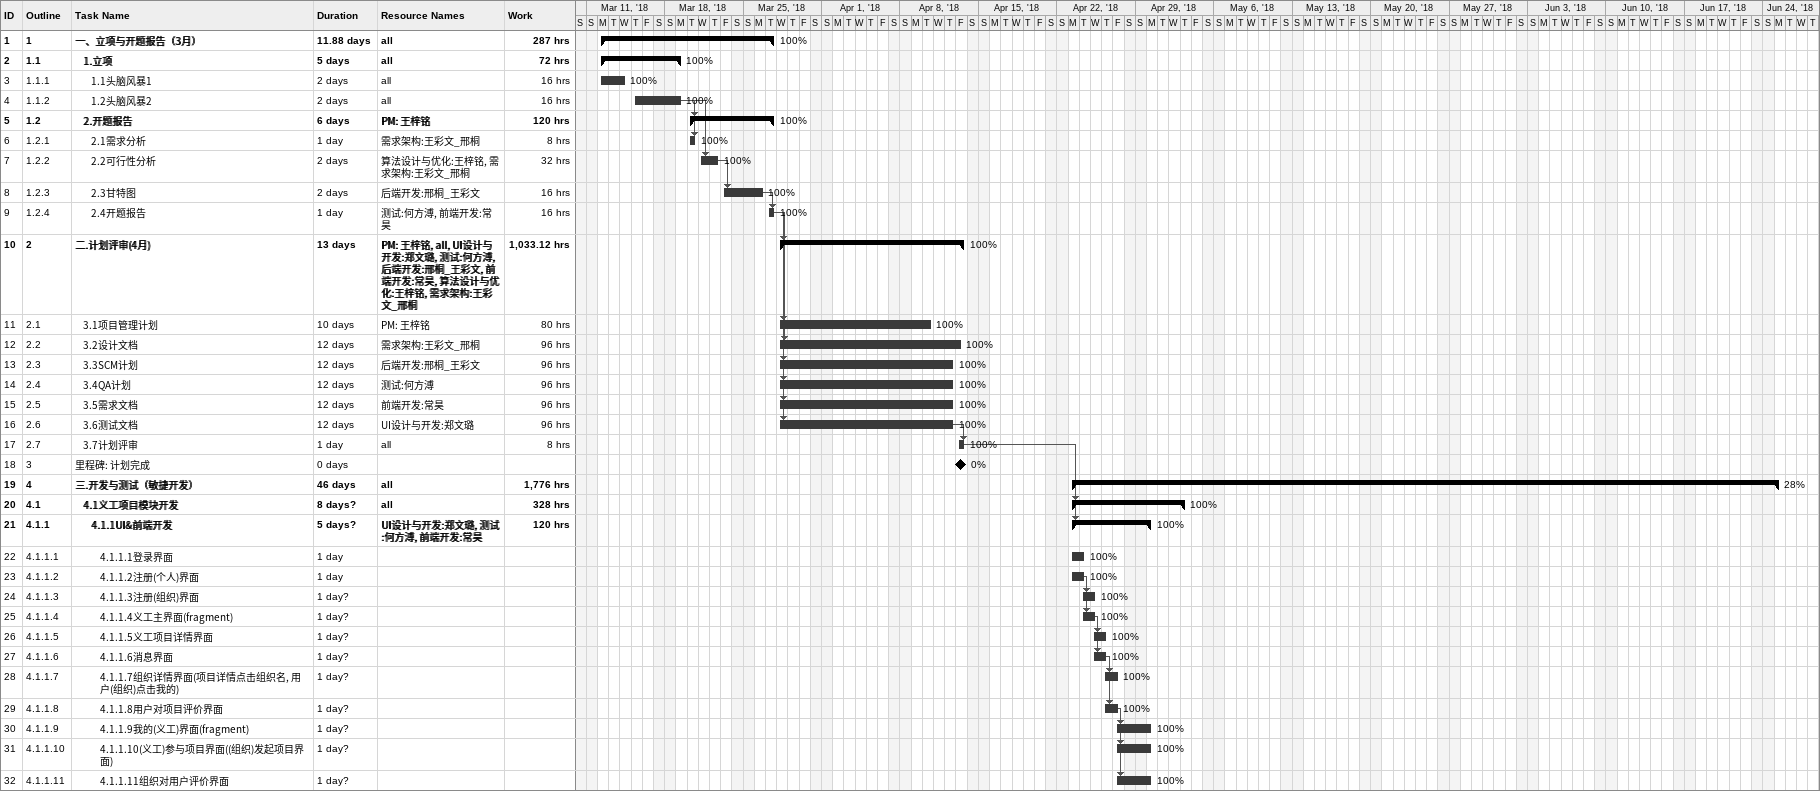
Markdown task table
| ID | WBS | Task | Duration | Start | Finish | Predecessors | Resources | % complete | Work (h) |
|---|---|---|---|---|---|---|---|---|---|
| 1 | 1 | **一、立项与开题报告（3月）** | 11.88d | 2018-03-12 | 2018-03-27 |  | all | 100 | 287 |
| 2 | 1.1 | **1.立项** | 5d | 2018-03-12 | 2018-03-19 |  | all | 100 | 72 |
| 3 | 1.1.1 | 1.1头脑风暴1 | 2d | 2018-03-12 | 2018-03-14 |  | all | 100 | 16 |
| 4 | 1.1.2 | 1.2头脑风暴2 | 2d | 2018-03-15 | 2018-03-19 |  | all | 100 | 16 |
| 5 | 1.2 | **2.开题报告** | 6d | 2018-03-20 | 2018-03-27 | 4 | PM: 王梓铭 | 100 | 120 |
| 6 | 1.2.1 | 2.1需求分析 | 1d | 2018-03-20 | 2018-03-20 | 4 | 需求架构:王彩文_邢桐 | 100 | 8 |
| 7 | 1.2.2 | 2.2可行性分析 | 2d | 2018-03-21 | 2018-03-22 | 4 | 算法设计与优化:王梓铭, 需求架构:王彩文_邢桐 | 100 | 32 |
| 8 | 1.2.3 | 2.3甘特图 | 2d | 2018-03-23 | 2018-03-26 | 7 | 后端开发:邢桐_王彩文 | 100 | 16 |
| 9 | 1.2.4 | 2.4开题报告 | 1d | 2018-03-27 | 2018-03-27 | 8 | 测试:何方溥, 前端开发:常昊 | 100 | 16 |
| 10 | 2 | **二.计划评审(4月)** | 13d | 2018-03-28 | 2018-04-13 | 9 | PM: 王梓铭, all, UI设计与开发:郑文璐, 测试:何方溥, 后端开发:邢桐_王彩文, 前端开发:常昊, 算法设计与优化:王梓铭, 需求架构:王彩文_邢桐 | 100 | 1033.12 |
| 11 | 2.1 | 3.1项目管理计划 | 10d | 2018-03-28 | 2018-04-10 | 9 | PM: 王梓铭 | 100 | 80 |
| 12 | 2.2 | 3.2设计文档 | 12d | 2018-03-28 | 2018-04-13 | 9 | 需求架构:王彩文_邢桐 | 100 | 96 |
| 13 | 2.3 | 3.3SCM计划 | 12d | 2018-03-28 | 2018-04-12 | 9 | 后端开发:邢桐_王彩文 | 100 | 96 |
| 14 | 2.4 | 3.4QA计划 | 12d | 2018-03-28 | 2018-04-12 | 9 | 测试:何方溥 | 100 | 96 |
| 15 | 2.5 | 3.5需求文档 | 12d | 2018-03-28 | 2018-04-12 | 9 | 前端开发:常昊 | 100 | 96 |
| 16 | 2.6 | 3.6测试文档 | 12d | 2018-03-28 | 2018-04-12 | 9 | UI设计与开发:郑文璐 | 100 | 96 |
| 17 | 2.7 | 3.7计划评审 | 1d | 2018-04-13 | 2018-04-13 | 16 | all | 100 | 8 |
| 18 | 3 | 里程碑: 计划完成 | 0d | 2018-04-13 | 2018-04-13 |  |  | 0 |  |
| 19 | 4 | **三.开发与测试（敏捷开发）** | 46d | 2018-04-23 | 2018-06-25 |  | all | 28 | 1776 |
| 20 | 4.1 | **4.1义工项目模块开发** | 8d? | 2018-04-23 | 2018-05-03 | 17 | all | 100 | 328 |
| 21 | 4.1.1 | **4.1.1UI&前端开发** | 5d? | 2018-04-23 | 2018-04-30 | 17 | UI设计与开发:郑文璐, 测试:何方溥, 前端开发:常昊 | 100 | 120 |
| 22 | 4.1.1.1 | 4.1.1.1登录界面 | 1d | 2018-04-23 | 2018-04-24 |  |  | 100 |  |
| 23 | 4.1.1.2 | 4.1.1.2注册(个人)界面 | 1d | 2018-04-23 | 2018-04-24 |  |  | 100 |  |
| 24 | 4.1.1.3 | 4.1.1.3注册(组织)界面 | 1d? | 2018-04-24 | 2018-04-25 | 23 |  | 100 |  |
| 25 | 4.1.1.4 | 4.1.1.4义工主界面(fragment) | 1d? | 2018-04-24 | 2018-04-25 | 23 |  | 100 |  |
| 26 | 4.1.1.5 | 4.1.1.5义工项目详情界面 | 1d? | 2018-04-25 | 2018-04-26 | 25 |  | 100 |  |
| 27 | 4.1.1.6 | 4.1.1.6消息界面 | 1d? | 2018-04-25 | 2018-04-26 | 25 |  | 100 |  |
| 28 | 4.1.1.7 | 4.1.1.7组织详情界面(项目详情点击组织名, 用户(组织)点击我的) | 1d? | 2018-04-26 | 2018-04-27 | 27 |  | 100 |  |
| 29 | 4.1.1.8 | 4.1.1.8用户对项目评价界面 | 1d? | 2018-04-26 | 2018-04-27 | 27 |  | 100 |  |
| 30 | 4.1.1.9 | 4.1.1.9我的(义工)界面(fragment) | 1d? | 2018-04-27 | 2018-04-30 | 29 |  | 100 |  |
| 31 | 4.1.1.10 | 4.1.1.10(义工)参与项目界面((组织)发起项目界面) | 1d? | 2018-04-27 | 2018-04-30 | 29 |  | 100 |  |
| 32 | 4.1.1.11 | 4.1.1.11组织对用户评价界面 | 1d? | 2018-04-27 | 2018-04-30 | 29 |  | 100 |  |
